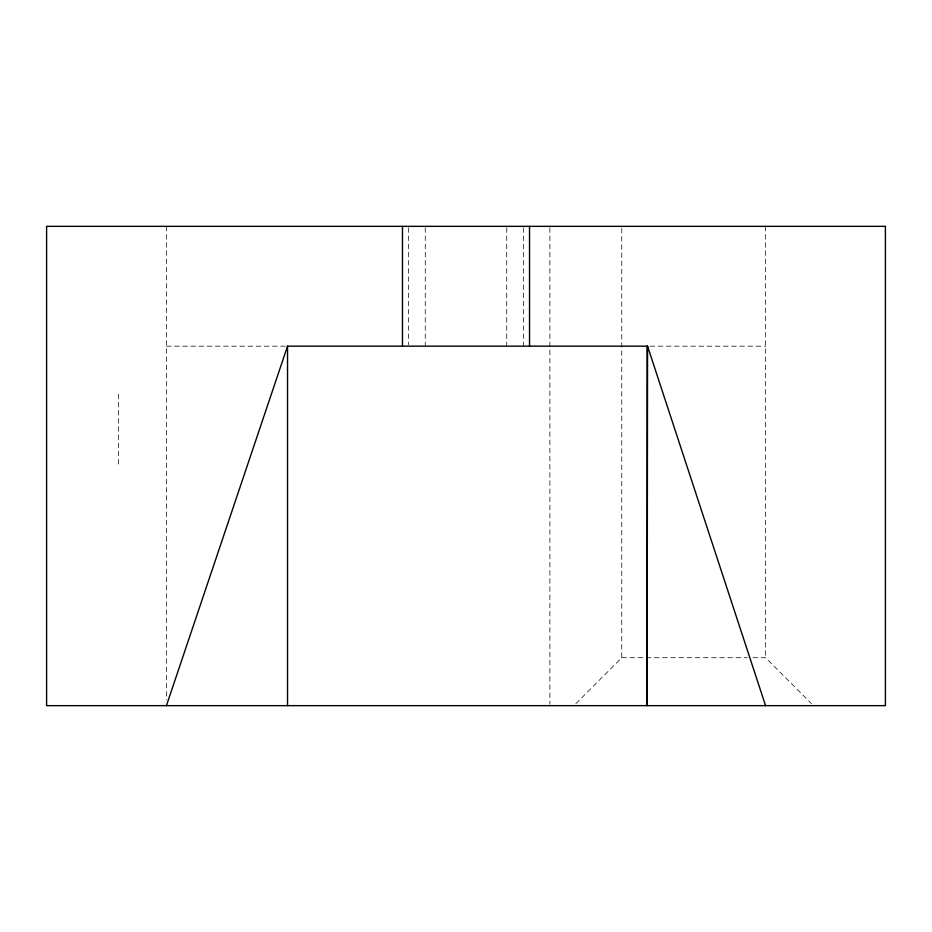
<?xml version="1.0" encoding="UTF-8"?>
<svg xmlns="http://www.w3.org/2000/svg" width="932" height="932" viewBox="0 0 932 932"><rect width="100%" height="100%" fill="white"/><g stroke="black" fill="none" stroke-linecap="round" stroke-linejoin="round"><path stroke-width="0.7" stroke-dasharray="4.66 3.5" d="M575.883 703.613L621.772 657.724L621.772 226.348M166.432 346.168L286.089 346.168M650.012 346.168L765.568 346.168M621.772 657.724L747.371 657.724M753.079 657.724L765.568 657.724L811.457 703.613M765.568 226.348L765.568 657.724M549.88 227.792L549.88 704.208M523.376 227.781L523.376 346.168M506.74 227.781L506.74 346.168M425.26 227.781L425.26 346.168M408.624 227.781L408.624 344.724M166.432 226.348L166.432 699.85M118.492 394.108L118.492 466"/><path stroke-width="1.4" d="M166.432 705.652L287.534 346.168L647.554 346.168L647.123 705.652L647.123 346.168M647.554 346.168L765.568 705.652M529.527 226.348L529.527 346.168M402.473 226.348L402.473 346.168M287.534 346.168L287.534 705.652M885.4 226.348L46.6 226.348L46.6 705.652L885.4 705.652L885.4 226.348"/></g></svg>
